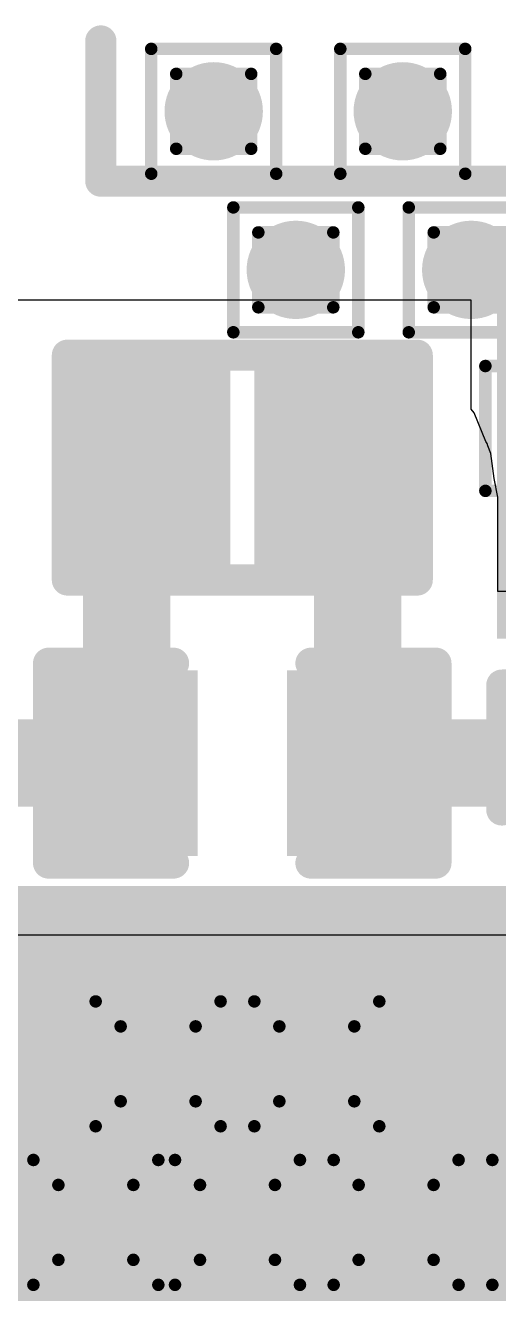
# Model space of a CAD drawing. Header units: inches. Extents: x -12 to 5357, y -8 to 5291.
# Drawn here: x 37.17 to 39.09, y 30.02 to 35.18 of the extents above; entities that cross this region are included whole.
import ezdxf

# ---------------------------------------------------------------- set-up
doc = ezdxf.new("R2010")
doc.units = ezdxf.units.IN
for name, color, linetype in [('Bottom Layer', 5, 'Continuous'), ('Drill Drawing', 1, 'Continuous'), ('Ground', 16, 'Continuous'), ('Power', 76, 'Continuous'), ('Top Layer', 1, 'Continuous'), ('Top Overlay', 2, 'Continuous'), ('Top Paste', 8, 'Continuous'), ('Top Solder', 216, 'Continuous'), ('Via Holes', 16, 'Continuous')]:
    doc.layers.add(name, color=color, linetype=linetype)

# ---------------------------------------------------------------- blocks, each defined once
blk = doc.blocks.new('IND_0402_65')
at = {"layer": 'Top Layer'}
for points in [[(-0.55, 0.3), (-0.15, 0.3), (-0.15, -0.3), (-0.55, -0.3)], [(0.15, 0.3), (0.55, 0.3), (0.55, -0.3), (0.15, -0.3)]]:
    blk.add_hatch(color=1, dxfattribs=at).paths.add_polyline_path(points)
at = {"layer": 'Top Paste'}
for points in [[(-0.55, 0.3), (-0.15, 0.3), (-0.15, -0.3), (-0.55, -0.3)], [(0.15, 0.3), (0.55, 0.3), (0.55, -0.3), (0.15, -0.3)]]:
    blk.add_hatch(color=8, dxfattribs=at).paths.add_polyline_path(points)
at = {"layer": 'Top Solder'}
for points in [[(-0.6516, 0.4016), (-0.0484, 0.4016), (-0.0484, -0.4016), (-0.6516, -0.4016)], [(0.0484, 0.4016), (0.6516, 0.4016), (0.6516, -0.4016), (0.0484, -0.4016)]]:
    blk.add_hatch(color=216, dxfattribs=at).paths.add_polyline_path(points)
at = {"layer": 'Top Overlay', "const_width": 0.127}
for points in [[(-0.7112, -0.4572), (-0.7112, 0.4572)], [(-0.7112, 0.4572), (-0.3048, 0.4572)], [(-0.3048, 0.4572), (0.7112, 0.4572)], [(0.7112, -0.4572), (0.7112, 0.4572)], [(-0.7112, -0.4572), (-0.3048, -0.4572)], [(-0.3048, -0.4572), (0.7112, -0.4572)]]:
    blk.add_lwpolyline(points, dxfattribs=at)
at = {"layer": 'Top Overlay', "const_width": 0.0635}
for points in [[(-0.7429, 0.4572, 1), (-0.6794, 0.4572, 1)], [(-0.7429, 0.4572, 1), (-0.6794, 0.4572, 1)], [(-0.3366, 0.4572, 1), (-0.2731, 0.4572, 1)], [(-0.3366, 0.4572, 1), (-0.2731, 0.4572, 1)], [(0.6794, 0.4572, 1), (0.7429, 0.4572, 1)], [(0.6794, 0.4572, 1), (0.7429, 0.4572, 1)], [(-0.7429, -0.4572, 1), (-0.6794, -0.4572, 1)], [(-0.7429, -0.4572, 1), (-0.6794, -0.4572, 1)], [(-0.3366, -0.4572, 1), (-0.2731, -0.4572, 1)], [(-0.3366, -0.4572, 1), (-0.2731, -0.4572, 1)], [(0.6794, -0.4572, 1), (0.7429, -0.4572, 1)], [(0.6794, -0.4572, 1), (0.7429, -0.4572, 1)]]:
    blk.add_lwpolyline(points, format="xyb", close=True, dxfattribs=at)
blk = doc.blocks.new('C___0402_93')
at = {"layer": 'Top Layer'}
for points in [[(-0.6985, -0.3175), (-0.6985, 0.3175), (-0.2413, 0.3175), (-0.2413, -0.3175)], [(0.2413, -0.3175), (0.2413, 0.3175), (0.6985, 0.3175), (0.6985, -0.3175)]]:
    blk.add_hatch(color=1, dxfattribs=at).paths.add_polyline_path(points)
at = {"layer": 'Top Paste'}
for points in [[(-0.6985, -0.3175), (-0.6985, 0.3175), (-0.2413, 0.3175), (-0.2413, -0.3175)], [(0.2413, -0.3175), (0.2413, 0.3175), (0.6985, 0.3175), (0.6985, -0.3175)]]:
    blk.add_hatch(color=8, dxfattribs=at).paths.add_polyline_path(points)
at = {"layer": 'Top Solder'}
for points in [[(-0.7585, -0.3775), (-0.7585, 0.3775), (-0.1813, 0.3775), (-0.1813, -0.3775)], [(0.1813, -0.3775), (0.1813, 0.3775), (0.7585, 0.3775), (0.7585, -0.3775)]]:
    blk.add_hatch(color=216, dxfattribs=at).paths.add_polyline_path(points)
at = {"layer": 'Top Overlay', "const_width": 0.127}
for points in [[(-0.7874, 0.4064), (-0.7874, -0.4064)], [(-0.2794, 0.4064), (-0.7874, 0.4064)], [(0.2794, 0.4064), (0.7874, 0.4064)], [(0.7874, 0.4064), (0.7874, -0.4064)], [(-0.7874, -0.4064), (-0.2794, -0.4064)], [(0.2794, -0.4064), (0.7874, -0.4064)]]:
    blk.add_lwpolyline(points, dxfattribs=at)
at = {"layer": 'Top Overlay', "const_width": 0.0635}
for points in [[(-0.8191, 0.4064, 1), (-0.7556, 0.4064, 1)], [(-0.8191, 0.4064, 1), (-0.7556, 0.4064, 1)], [(-0.3112, 0.4064, 1), (-0.2477, 0.4064, 1)], [(0.2477, 0.4064, 1), (0.3111, 0.4064, 1)], [(0.7556, 0.4064, 1), (0.8191, 0.4064, 1)], [(0.7556, 0.4064, 1), (0.8191, 0.4064, 1)], [(-0.8191, -0.4064, 1), (-0.7556, -0.4064, 1)], [(-0.8191, -0.4064, 1), (-0.7556, -0.4064, 1)], [(-0.3112, -0.4064, 1), (-0.2477, -0.4064, 1)], [(0.2477, -0.4064, 1), (0.3111, -0.4064, 1)], [(0.7556, -0.4064, 1), (0.8191, -0.4064, 1)], [(0.7556, -0.4064, 1), (0.8191, -0.4064, 1)]]:
    blk.add_lwpolyline(points, format="xyb", close=True, dxfattribs=at)
blk = doc.blocks.new('C___0402_98')
at = {"layer": 'Top Layer'}
for points in [[(-0.6985, -0.3175), (-0.6985, 0.3175), (-0.2413, 0.3175), (-0.2413, -0.3175)], [(0.2413, -0.3175), (0.2413, 0.3175), (0.6985, 0.3175), (0.6985, -0.3175)]]:
    blk.add_hatch(color=1, dxfattribs=at).paths.add_polyline_path(points)
at = {"layer": 'Top Paste'}
for points in [[(-0.6985, -0.3175), (-0.6985, 0.3175), (-0.2413, 0.3175), (-0.2413, -0.3175)], [(0.2413, -0.3175), (0.2413, 0.3175), (0.6985, 0.3175), (0.6985, -0.3175)]]:
    blk.add_hatch(color=8, dxfattribs=at).paths.add_polyline_path(points)
at = {"layer": 'Top Solder'}
for points in [[(-0.7585, -0.3775), (-0.7585, 0.3775), (-0.1813, 0.3775), (-0.1813, -0.3775)], [(0.1813, -0.3775), (0.1813, 0.3775), (0.7585, 0.3775), (0.7585, -0.3775)]]:
    blk.add_hatch(color=216, dxfattribs=at).paths.add_polyline_path(points)
at = {"layer": 'Top Overlay', "const_width": 0.127}
for points in [[(-0.7874, -0.4064), (-0.7874, 0.4064)], [(-0.7874, 0.4064), (-0.2794, 0.4064)], [(0.2794, 0.4064), (0.7874, 0.4064)], [(0.7874, -0.4064), (0.7874, 0.4064)], [(-0.7874, -0.4064), (-0.2794, -0.4064)], [(0.2794, -0.4064), (0.7874, -0.4064)]]:
    blk.add_lwpolyline(points, dxfattribs=at)
at = {"layer": 'Top Overlay', "const_width": 0.0635}
for points in [[(-0.8191, 0.4064, 1), (-0.7556, 0.4064, 1)], [(-0.8191, 0.4064, 1), (-0.7556, 0.4064, 1)], [(-0.3111, 0.4064, 1), (-0.2477, 0.4064, 1)], [(0.2477, 0.4064, 1), (0.3112, 0.4064, 1)], [(0.7556, 0.4064, 1), (0.8191, 0.4064, 1)], [(0.7556, 0.4064, 1), (0.8191, 0.4064, 1)], [(-0.8191, -0.4064, 1), (-0.7556, -0.4064, 1)], [(-0.8191, -0.4064, 1), (-0.7556, -0.4064, 1)], [(-0.3111, -0.4064, 1), (-0.2477, -0.4064, 1)], [(0.2477, -0.4064, 1), (0.3112, -0.4064, 1)], [(0.7556, -0.4064, 1), (0.8191, -0.4064, 1)], [(0.7556, -0.4064, 1), (0.8191, -0.4064, 1)]]:
    blk.add_lwpolyline(points, format="xyb", close=True, dxfattribs=at)

msp = doc.modelspace()

# ---------------------------------------------------------------- hatches: boundary and pattern name
at = {"layer": 'Bottom Layer'}
h = msp.add_hatch(color=5, dxfattribs=at)
edge = h.paths.add_edge_path()
edge.add_arc((37.9323, 34.828), 0.2, 0, 360)
h = msp.add_hatch(color=5, dxfattribs=at)
edge = h.paths.add_edge_path()
edge.add_arc((38.701, 34.828), 0.2, 0, 360)
h = msp.add_hatch(color=5, dxfattribs=at)
edge = h.paths.add_edge_path()
edge.add_arc((38.2661, 34.1829), 0.2, 0, 360)
h = msp.add_hatch(color=5, dxfattribs=at)
edge = h.paths.add_edge_path()
edge.add_arc((38.9793, 34.1829), 0.2, 0, 360)
h = msp.add_hatch(color=5, dxfattribs=at)
edge = h.paths.add_edge_path()
edge.add_arc((37.7063, 30.9524), 0.2, 0, 360)
h = msp.add_hatch(color=5, dxfattribs=at)
edge = h.paths.add_edge_path()
edge.add_arc((38.3515, 30.9524), 0.2, 0, 360)
h = msp.add_hatch(color=5, dxfattribs=at)
edge = h.paths.add_edge_path()
edge.add_arc((37.4531, 30.3073), 0.2, 0, 360)
h = msp.add_hatch(color=5, dxfattribs=at)
edge = h.paths.add_edge_path()
edge.add_arc((38.0289, 30.3073), 0.2, 0, 360)
h = msp.add_hatch(color=5, dxfattribs=at)
edge = h.paths.add_edge_path()
edge.add_arc((38.674, 30.3073), 0.2, 0, 360)
at = {"layer": 'Ground'}
h = msp.add_hatch(color=16, dxfattribs=at)
edge = h.paths.add_edge_path()
edge.add_arc((37.9323, 34.828), 0.2, 0, 360)
h = msp.add_hatch(color=16, dxfattribs=at)
edge = h.paths.add_edge_path()
edge.add_arc((38.701, 34.828), 0.2, 0, 360)
h = msp.add_hatch(color=16, dxfattribs=at)
edge = h.paths.add_edge_path()
edge.add_arc((38.2661, 34.1829), 0.2, 0, 360)
h = msp.add_hatch(color=16, dxfattribs=at)
edge = h.paths.add_edge_path()
edge.add_arc((38.9793, 34.1829), 0.2, 0, 360)
h = msp.add_hatch(color=16, dxfattribs=at)
edge = h.paths.add_edge_path()
edge.add_arc((37.7063, 30.9524), 0.2, 0, 360)
h = msp.add_hatch(color=16, dxfattribs=at)
edge = h.paths.add_edge_path()
edge.add_arc((38.3515, 30.9524), 0.2, 0, 360)
h = msp.add_hatch(color=16, dxfattribs=at)
edge = h.paths.add_edge_path()
edge.add_arc((37.4531, 30.3073), 0.2, 0, 360)
h = msp.add_hatch(color=16, dxfattribs=at)
edge = h.paths.add_edge_path()
edge.add_arc((38.0289, 30.3073), 0.2, 0, 360)
h = msp.add_hatch(color=16, dxfattribs=at)
edge = h.paths.add_edge_path()
edge.add_arc((38.674, 30.3073), 0.2, 0, 360)
at = {"layer": 'Power'}
h = msp.add_hatch(color=76, dxfattribs=at)
edge = h.paths.add_edge_path()
edge.add_arc((37.9323, 34.828), 0.2, 0, 360)
h = msp.add_hatch(color=76, dxfattribs=at)
edge = h.paths.add_edge_path()
edge.add_arc((38.701, 34.828), 0.2, 0, 360)
h = msp.add_hatch(color=76, dxfattribs=at)
edge = h.paths.add_edge_path()
edge.add_arc((38.2661, 34.1829), 0.2, 0, 360)
h = msp.add_hatch(color=76, dxfattribs=at)
edge = h.paths.add_edge_path()
edge.add_arc((38.9793, 34.1829), 0.2, 0, 360)
h = msp.add_hatch(color=76, dxfattribs=at)
edge = h.paths.add_edge_path()
edge.add_arc((37.7063, 30.9524), 0.2, 0, 360)
h = msp.add_hatch(color=76, dxfattribs=at)
edge = h.paths.add_edge_path()
edge.add_arc((38.3515, 30.9524), 0.2, 0, 360)
h = msp.add_hatch(color=76, dxfattribs=at)
edge = h.paths.add_edge_path()
edge.add_arc((37.4531, 30.3073), 0.2, 0, 360)
h = msp.add_hatch(color=76, dxfattribs=at)
edge = h.paths.add_edge_path()
edge.add_arc((38.0289, 30.3073), 0.2, 0, 360)
h = msp.add_hatch(color=76, dxfattribs=at)
edge = h.paths.add_edge_path()
edge.add_arc((38.674, 30.3073), 0.2, 0, 360)
at = {"layer": 'Top Layer'}
h = msp.add_hatch(color=1, dxfattribs=at)
edge = h.paths.add_edge_path()
edge.add_arc((37.9323, 34.828), 0.2, 0, 360)
h = msp.add_hatch(color=1, dxfattribs=at)
edge = h.paths.add_edge_path()
edge.add_arc((38.701, 34.828), 0.2, 0, 360)
h = msp.add_hatch(color=1, dxfattribs=at)
edge = h.paths.add_edge_path()
edge.add_arc((38.2661, 34.1829), 0.2, 0, 360)
h = msp.add_hatch(color=1, dxfattribs=at)
edge = h.paths.add_edge_path()
edge.add_arc((38.9793, 34.1829), 0.2, 0, 360)
for points in [[(39.0837, 32.6818), (42.7584, 32.6818), (42.7584, 34.2703), (39.0837, 34.2703)], [(37.3779, 33.0784), (37.8986, 33.0784), (37.8986, 33.6784), (37.3779, 33.6784)], [(38.7192, 33.6784), (38.1986, 33.6784), (38.1986, 33.0784), (38.7192, 33.0784)], [(34.0217, 28.9523), (42.7584, 28.9523), (42.7584, 31.6759), (34.0217, 31.6759)]]:
    msp.add_hatch(color=1, dxfattribs=at).paths.add_polyline_path(points)
h = msp.add_hatch(color=1, dxfattribs=at)
edge = h.paths.add_edge_path()
edge.add_arc((37.7063, 30.9524), 0.2, 0, 360)
h = msp.add_hatch(color=1, dxfattribs=at)
edge = h.paths.add_edge_path()
edge.add_arc((38.3515, 30.9524), 0.2, 0, 360)
h = msp.add_hatch(color=1, dxfattribs=at)
edge = h.paths.add_edge_path()
edge.add_arc((37.4531, 30.3073), 0.2, 0, 360)
h = msp.add_hatch(color=1, dxfattribs=at)
edge = h.paths.add_edge_path()
edge.add_arc((38.0289, 30.3073), 0.2, 0, 360)
h = msp.add_hatch(color=1, dxfattribs=at)
edge = h.paths.add_edge_path()
edge.add_arc((38.674, 30.3073), 0.2, 0, 360)
at = {"layer": 'Via Holes'}
h = msp.add_hatch(color=7, dxfattribs=at)
edge = h.paths.add_edge_path()
edge.add_arc((37.9323, 34.828), 0.1, 0, 360)
h = msp.add_hatch(color=7, dxfattribs=at)
edge = h.paths.add_edge_path()
edge.add_arc((38.701, 34.828), 0.1, 0, 360)
h = msp.add_hatch(color=7, dxfattribs=at)
edge = h.paths.add_edge_path()
edge.add_arc((38.2661, 34.1829), 0.1, 0, 360)
h = msp.add_hatch(color=7, dxfattribs=at)
edge = h.paths.add_edge_path()
edge.add_arc((38.9793, 34.1829), 0.1, 0, 360)
h = msp.add_hatch(color=7, dxfattribs=at)
edge = h.paths.add_edge_path()
edge.add_arc((37.7063, 30.9524), 0.1, 0, 360)
h = msp.add_hatch(color=7, dxfattribs=at)
edge = h.paths.add_edge_path()
edge.add_arc((38.3515, 30.9524), 0.1, 0, 360)
h = msp.add_hatch(color=7, dxfattribs=at)
edge = h.paths.add_edge_path()
edge.add_arc((37.4531, 30.3073), 0.1, 0, 360)
h = msp.add_hatch(color=7, dxfattribs=at)
edge = h.paths.add_edge_path()
edge.add_arc((38.0289, 30.3073), 0.1, 0, 360)
h = msp.add_hatch(color=7, dxfattribs=at)
edge = h.paths.add_edge_path()
edge.add_arc((38.674, 30.3073), 0.1, 0, 360)

# ---------------------------------------------------------------- linework, layer by layer
at = {"layer": 'Drill Drawing', "const_width": 0.0508}
for points in [[(37.6783, 35.082), (38.1863, 35.082)], [(37.6783, 34.574), (37.6783, 35.082)], [(38.1863, 34.574), (38.1863, 35.082)], [(38.447, 35.082), (38.955, 35.082)], [(38.447, 34.574), (38.447, 35.082)], [(38.955, 34.574), (38.955, 35.082)], [(37.7799, 34.9804), (38.0847, 34.9804)], [(37.7799, 34.6756), (37.7799, 34.9804)], [(38.0847, 34.6756), (38.0847, 34.9804)], [(38.5486, 34.9804), (38.8534, 34.9804)], [(38.5486, 34.6756), (38.5486, 34.9804)], [(38.8534, 34.6756), (38.8534, 34.9804)], [(37.7799, 34.6756), (38.0847, 34.6756)], [(38.5486, 34.6756), (38.8534, 34.6756)], [(37.6783, 34.574), (38.1863, 34.574)], [(38.447, 34.574), (38.955, 34.574)], [(38.0121, 34.4369), (38.5201, 34.4369)], [(38.0121, 33.9289), (38.0121, 34.4369)], [(38.5201, 33.9289), (38.5201, 34.4369)], [(38.7253, 34.4369), (39.2333, 34.4369)], [(38.7253, 33.9289), (38.7253, 34.4369)], [(38.1137, 34.3353), (38.4185, 34.3353)], [(38.1137, 34.0305), (38.1137, 34.3353)], [(38.4185, 34.0305), (38.4185, 34.3353)], [(38.8269, 34.3353), (39.1317, 34.3353)], [(38.8269, 34.0305), (38.8269, 34.3353)], [(38.1137, 34.0305), (38.4185, 34.0305)], [(38.8269, 34.0305), (39.1317, 34.0305)], [(38.0121, 33.9289), (38.5201, 33.9289)], [(38.7253, 33.9289), (39.2333, 33.9289)], [(39.0369, 33.7917), (39.5449, 33.7917)], [(39.0369, 33.2837), (39.0369, 33.7917)], [(39.0369, 33.2837), (39.5449, 33.2837)], [(37.4523, 31.2064), (37.9603, 31.2064)], [(37.4523, 30.6984), (37.4523, 31.2064)], [(37.9603, 30.6984), (37.9603, 31.2064)], [(38.0975, 31.2064), (38.6055, 31.2064)], [(38.0975, 30.6984), (38.0975, 31.2064)], [(38.6055, 30.6984), (38.6055, 31.2064)], [(37.5539, 31.1048), (37.8587, 31.1048)], [(37.5539, 30.8), (37.5539, 31.1048)], [(37.8587, 30.8), (37.8587, 31.1048)], [(38.1991, 31.1048), (38.5039, 31.1048)], [(38.1991, 30.8), (38.1991, 31.1048)], [(38.5039, 30.8), (38.5039, 31.1048)], [(37.5539, 30.8), (37.8587, 30.8)], [(38.1991, 30.8), (38.5039, 30.8)], [(37.4523, 30.6984), (37.9603, 30.6984)], [(38.0975, 30.6984), (38.6055, 30.6984)], [(37.1991, 30.5613), (37.7071, 30.5613)], [(37.1991, 30.0533), (37.1991, 30.5613)], [(37.7071, 30.0533), (37.7071, 30.5613)], [(37.7749, 30.5613), (38.2829, 30.5613)], [(37.7749, 30.0533), (37.7749, 30.5613)], [(38.2829, 30.0533), (38.2829, 30.5613)], [(38.42, 30.5613), (38.928, 30.5613)], [(38.42, 30.0533), (38.42, 30.5613)], [(38.928, 30.0533), (38.928, 30.5613)], [(39.0652, 30.5613), (39.5732, 30.5613)], [(39.0652, 30.0533), (39.0652, 30.5613)], [(37.3007, 30.4597), (37.6055, 30.4597)], [(37.3007, 30.1549), (37.3007, 30.4597)], [(37.6055, 30.1549), (37.6055, 30.4597)], [(37.8765, 30.4597), (38.1813, 30.4597)], [(37.8765, 30.1549), (37.8765, 30.4597)], [(38.1813, 30.1549), (38.1813, 30.4597)], [(38.5216, 30.4597), (38.8264, 30.4597)], [(38.5216, 30.1549), (38.5216, 30.4597)], [(38.8264, 30.1549), (38.8264, 30.4597)], [(37.3007, 30.1549), (37.6055, 30.1549)], [(37.8765, 30.1549), (38.1813, 30.1549)], [(38.5216, 30.1549), (38.8264, 30.1549)], [(37.1991, 30.0533), (37.7071, 30.0533)], [(37.7749, 30.0533), (38.2829, 30.0533)], [(38.42, 30.0533), (38.928, 30.0533)], [(39.0652, 30.0533), (39.5732, 30.0533)]]:
    msp.add_lwpolyline(points, dxfattribs=at)
at = {"layer": 'Drill Drawing', "const_width": 0.0254}
for points in [[(37.6656, 35.082, 1), (37.691, 35.082, 1)], [(37.6656, 35.082, 1), (37.691, 35.082, 1)], [(38.1736, 35.082, 1), (38.199, 35.082, 1)], [(38.1736, 35.082, 1), (38.199, 35.082, 1)], [(38.4343, 35.082, 1), (38.4597, 35.082, 1)], [(38.4343, 35.082, 1), (38.4597, 35.082, 1)], [(38.9423, 35.082, 1), (38.9677, 35.082, 1)], [(38.9423, 35.082, 1), (38.9677, 35.082, 1)], [(37.7672, 34.9804, 1), (37.7926, 34.9804, 1)], [(37.7672, 34.9804, 1), (37.7926, 34.9804, 1)], [(38.072, 34.9804, 1), (38.0974, 34.9804, 1)], [(38.072, 34.9804, 1), (38.0974, 34.9804, 1)], [(38.5359, 34.9804, 1), (38.5613, 34.9804, 1)], [(38.5359, 34.9804, 1), (38.5613, 34.9804, 1)], [(38.8407, 34.9804, 1), (38.8661, 34.9804, 1)], [(38.8407, 34.9804, 1), (38.8661, 34.9804, 1)], [(37.7672, 34.6756, 1), (37.7926, 34.6756, 1)], [(37.7672, 34.6756, 1), (37.7926, 34.6756, 1)], [(38.072, 34.6756, 1), (38.0974, 34.6756, 1)], [(38.072, 34.6756, 1), (38.0974, 34.6756, 1)], [(38.5359, 34.6756, 1), (38.5613, 34.6756, 1)], [(38.5359, 34.6756, 1), (38.5613, 34.6756, 1)], [(38.8407, 34.6756, 1), (38.8661, 34.6756, 1)], [(38.8407, 34.6756, 1), (38.8661, 34.6756, 1)], [(37.6656, 34.574, 1), (37.691, 34.574, 1)], [(37.6656, 34.574, 1), (37.691, 34.574, 1)], [(38.1736, 34.574, 1), (38.199, 34.574, 1)], [(38.1736, 34.574, 1), (38.199, 34.574, 1)], [(38.4343, 34.574, 1), (38.4597, 34.574, 1)], [(38.4343, 34.574, 1), (38.4597, 34.574, 1)], [(38.9423, 34.574, 1), (38.9677, 34.574, 1)], [(38.9423, 34.574, 1), (38.9677, 34.574, 1)], [(37.9994, 34.4369, 1), (38.0248, 34.4369, 1)], [(37.9994, 34.4369, 1), (38.0248, 34.4369, 1)], [(38.5074, 34.4369, 1), (38.5328, 34.4369, 1)], [(38.5074, 34.4369, 1), (38.5328, 34.4369, 1)], [(38.7126, 34.4369, 1), (38.738, 34.4369, 1)], [(38.7126, 34.4369, 1), (38.738, 34.4369, 1)], [(38.101, 34.3353, 1), (38.1264, 34.3353, 1)], [(38.101, 34.3353, 1), (38.1264, 34.3353, 1)], [(38.4058, 34.3353, 1), (38.4312, 34.3353, 1)], [(38.4058, 34.3353, 1), (38.4312, 34.3353, 1)], [(38.8142, 34.3353, 1), (38.8396, 34.3353, 1)], [(38.8142, 34.3353, 1), (38.8396, 34.3353, 1)], [(38.101, 34.0305, 1), (38.1264, 34.0305, 1)], [(38.101, 34.0305, 1), (38.1264, 34.0305, 1)], [(38.4058, 34.0305, 1), (38.4312, 34.0305, 1)], [(38.4058, 34.0305, 1), (38.4312, 34.0305, 1)], [(38.8142, 34.0305, 1), (38.8396, 34.0305, 1)], [(38.8142, 34.0305, 1), (38.8396, 34.0305, 1)], [(37.9994, 33.9289, 1), (38.0248, 33.9289, 1)], [(37.9994, 33.9289, 1), (38.0248, 33.9289, 1)], [(38.5074, 33.9289, 1), (38.5328, 33.9289, 1)], [(38.5074, 33.9289, 1), (38.5328, 33.9289, 1)], [(38.7126, 33.9289, 1), (38.738, 33.9289, 1)], [(38.7126, 33.9289, 1), (38.738, 33.9289, 1)], [(39.0242, 33.7917, 1), (39.0496, 33.7917, 1)], [(39.0242, 33.7917, 1), (39.0496, 33.7917, 1)], [(39.0242, 33.2837, 1), (39.0496, 33.2837, 1)], [(39.0242, 33.2837, 1), (39.0496, 33.2837, 1)], [(37.4396, 31.2064, 1), (37.465, 31.2064, 1)], [(37.4396, 31.2064, 1), (37.465, 31.2064, 1)], [(37.9476, 31.2064, 1), (37.973, 31.2064, 1)], [(37.9476, 31.2064, 1), (37.973, 31.2064, 1)], [(38.0848, 31.2064, 1), (38.1102, 31.2064, 1)], [(38.0848, 31.2064, 1), (38.1102, 31.2064, 1)], [(38.5928, 31.2064, 1), (38.6182, 31.2064, 1)], [(38.5928, 31.2064, 1), (38.6182, 31.2064, 1)], [(37.5412, 31.1048, 1), (37.5666, 31.1048, 1)], [(37.5412, 31.1048, 1), (37.5666, 31.1048, 1)], [(37.846, 31.1048, 1), (37.8714, 31.1048, 1)], [(37.846, 31.1048, 1), (37.8714, 31.1048, 1)], [(38.1864, 31.1048, 1), (38.2118, 31.1048, 1)], [(38.1864, 31.1048, 1), (38.2118, 31.1048, 1)], [(38.4912, 31.1048, 1), (38.5166, 31.1048, 1)], [(38.4912, 31.1048, 1), (38.5166, 31.1048, 1)], [(37.5412, 30.8, 1), (37.5666, 30.8, 1)], [(37.5412, 30.8, 1), (37.5666, 30.8, 1)], [(37.846, 30.8, 1), (37.8714, 30.8, 1)], [(37.846, 30.8, 1), (37.8714, 30.8, 1)], [(38.1864, 30.8, 1), (38.2118, 30.8, 1)], [(38.1864, 30.8, 1), (38.2118, 30.8, 1)], [(38.4912, 30.8, 1), (38.5166, 30.8, 1)], [(38.4912, 30.8, 1), (38.5166, 30.8, 1)], [(37.4396, 30.6984, 1), (37.465, 30.6984, 1)], [(37.4396, 30.6984, 1), (37.465, 30.6984, 1)], [(37.9476, 30.6984, 1), (37.973, 30.6984, 1)], [(37.9476, 30.6984, 1), (37.973, 30.6984, 1)], [(38.0848, 30.6984, 1), (38.1102, 30.6984, 1)], [(38.0848, 30.6984, 1), (38.1102, 30.6984, 1)], [(38.5928, 30.6984, 1), (38.6182, 30.6984, 1)], [(38.5928, 30.6984, 1), (38.6182, 30.6984, 1)], [(37.1864, 30.5613, 1), (37.2118, 30.5613, 1)], [(37.1864, 30.5613, 1), (37.2118, 30.5613, 1)], [(37.6944, 30.5613, 1), (37.7198, 30.5613, 1)], [(37.6944, 30.5613, 1), (37.7198, 30.5613, 1)], [(37.7622, 30.5613, 1), (37.7876, 30.5613, 1)], [(37.7622, 30.5613, 1), (37.7876, 30.5613, 1)], [(38.2702, 30.5613, 1), (38.2956, 30.5613, 1)], [(38.2702, 30.5613, 1), (38.2956, 30.5613, 1)], [(38.4073, 30.5613, 1), (38.4327, 30.5613, 1)], [(38.4073, 30.5613, 1), (38.4327, 30.5613, 1)], [(38.9153, 30.5613, 1), (38.9407, 30.5613, 1)], [(38.9153, 30.5613, 1), (38.9407, 30.5613, 1)], [(39.0525, 30.5613, 1), (39.0779, 30.5613, 1)], [(39.0525, 30.5613, 1), (39.0779, 30.5613, 1)], [(37.288, 30.4597, 1), (37.3134, 30.4597, 1)], [(37.288, 30.4597, 1), (37.3134, 30.4597, 1)], [(37.5928, 30.4597, 1), (37.6182, 30.4597, 1)], [(37.5928, 30.4597, 1), (37.6182, 30.4597, 1)], [(37.8638, 30.4597, 1), (37.8892, 30.4597, 1)], [(37.8638, 30.4597, 1), (37.8892, 30.4597, 1)], [(38.1686, 30.4597, 1), (38.194, 30.4597, 1)], [(38.1686, 30.4597, 1), (38.194, 30.4597, 1)], [(38.5089, 30.4597, 1), (38.5343, 30.4597, 1)], [(38.5089, 30.4597, 1), (38.5343, 30.4597, 1)], [(38.8137, 30.4597, 1), (38.8391, 30.4597, 1)], [(38.8137, 30.4597, 1), (38.8391, 30.4597, 1)], [(37.288, 30.1549, 1), (37.3134, 30.1549, 1)], [(37.288, 30.1549, 1), (37.3134, 30.1549, 1)], [(37.5928, 30.1549, 1), (37.6182, 30.1549, 1)], [(37.5928, 30.1549, 1), (37.6182, 30.1549, 1)], [(37.8638, 30.1549, 1), (37.8892, 30.1549, 1)], [(37.8638, 30.1549, 1), (37.8892, 30.1549, 1)], [(38.1686, 30.1549, 1), (38.194, 30.1549, 1)], [(38.1686, 30.1549, 1), (38.194, 30.1549, 1)], [(38.5089, 30.1549, 1), (38.5343, 30.1549, 1)], [(38.5089, 30.1549, 1), (38.5343, 30.1549, 1)], [(38.8137, 30.1549, 1), (38.8391, 30.1549, 1)], [(38.8137, 30.1549, 1), (38.8391, 30.1549, 1)], [(37.1864, 30.0533, 1), (37.2118, 30.0533, 1)], [(37.1864, 30.0533, 1), (37.2118, 30.0533, 1)], [(37.6944, 30.0533, 1), (37.7198, 30.0533, 1)], [(37.6944, 30.0533, 1), (37.7198, 30.0533, 1)], [(37.7622, 30.0533, 1), (37.7876, 30.0533, 1)], [(37.7622, 30.0533, 1), (37.7876, 30.0533, 1)], [(38.2702, 30.0533, 1), (38.2956, 30.0533, 1)], [(38.2702, 30.0533, 1), (38.2956, 30.0533, 1)], [(38.4073, 30.0533, 1), (38.4327, 30.0533, 1)], [(38.4073, 30.0533, 1), (38.4327, 30.0533, 1)], [(38.9153, 30.0533, 1), (38.9407, 30.0533, 1)], [(38.9153, 30.0533, 1), (38.9407, 30.0533, 1)], [(39.0525, 30.0533, 1), (39.0779, 30.0533, 1)], [(39.0525, 30.0533, 1), (39.0779, 30.0533, 1)]]:
    msp.add_lwpolyline(points, format="xyb", close=True, dxfattribs=at)
at = {"layer": 'Top Layer'}
for p, q in [((38.9796, 34.0594), (37.1176, 34.0594)), ((38.9796, 33.6156), (38.9796, 34.0594)), ((38.991, 33.6008), (38.9796, 33.6156)), ((39.0391, 33.4845), (38.991, 33.6008)), ((39.0444, 33.4767), (39.0391, 33.4845)), ((39.0462, 33.4674), (39.0444, 33.4767)), ((39.0593, 33.4358), (39.0462, 33.4674)), ((39.0727, 33.3344), (39.0593, 33.4358)), ((39.0877, 33.2587), (39.0727, 33.3344)), ((39.0877, 32.8744), (39.0877, 33.2587)), ((39.1278, 32.8744), (39.0877, 32.8744)), ((36.9688, 31.4774), (39.1278, 31.4774))]:
    msp.add_line(p, q, dxfattribs=at)
at = {"layer": 'Top Layer', "const_width": 0.3551}
for points in [[(37.5784, 33.2582, -0.414214), (37.6986, 33.3784)], [(38.3986, 33.3784, -0.414214), (38.5182, 33.2587)]]:
    msp.add_lwpolyline(points, format="xyb", dxfattribs=at)
at = {"layer": 'Top Layer', "const_width": 0.1776}
for points in [[(37.6098, 33.3784, 1), (37.7873, 33.3784, 1)], [(38.3098, 33.3784, 1), (38.4873, 33.3784, 1)], [(37.4896, 33.2582, 1), (37.6672, 33.2582, 1)], [(37.4896, 33.2582, 1), (37.6672, 33.2582, 1)], [(38.4294, 33.2587, 1), (38.607, 33.2587, 1)], [(38.4294, 33.2587, 1), (38.607, 33.2587, 1)], [(37.4896, 32.1759, 1), (37.6672, 32.1759, 1)], [(37.4896, 32.1759, 1), (37.6672, 32.1759, 1)], [(38.4294, 32.1759, 1), (38.607, 32.1759, 1)], [(38.4294, 32.1759, 1), (38.607, 32.1759, 1)]]:
    msp.add_lwpolyline(points, format="xyb", close=True, dxfattribs=at)
at = {"layer": 'Top Layer', "const_width": 0.3551}
for points in [[(37.5784, 32.1759), (37.5784, 33.2582)], [(38.5182, 32.1759), (38.5182, 33.2587)], [(36.5391, 32.1759), (37.5784, 32.1759)], [(38.5182, 32.1759), (39.5103, 32.1759)]]:
    msp.add_lwpolyline(points, dxfattribs=at)
at = {"layer": 'Top Overlay', "const_width": 0.127}
for points in [[(37.4733, 34.544), (37.4733, 35.1142)], [(37.4733, 34.544), (39.3212, 34.544)], [(37.3374, 31.4266), (38.8357, 31.4266)], [(37.3374, 30.5816), (37.3374, 31.4266)], [(38.8357, 30.656), (38.8357, 31.4266)], [(38.8357, 30.656), (40.5994, 30.656)], [(35.8013, 30.5816), (37.3374, 30.5816)]]:
    msp.add_lwpolyline(points, dxfattribs=at)
at = {"layer": 'Top Overlay', "const_width": 0.0635}
for points in [[(37.4415, 35.1142, 1), (37.505, 35.1142, 1)], [(37.4415, 34.544, 1), (37.505, 34.544, 1)], [(37.4415, 34.544, 1), (37.505, 34.544, 1)], [(37.3056, 31.4266, 1), (37.3691, 31.4266, 1)], [(37.3056, 31.4266, 1), (37.3691, 31.4266, 1)], [(38.804, 31.4266, 1), (38.8675, 31.4266, 1)], [(38.804, 31.4266, 1), (38.8675, 31.4266, 1)], [(38.804, 30.656, 1), (38.8675, 30.656, 1)], [(38.804, 30.656, 1), (38.8675, 30.656, 1)], [(37.3056, 30.5816, 1), (37.3691, 30.5816, 1)], [(37.3056, 30.5816, 1), (37.3691, 30.5816, 1)]]:
    msp.add_lwpolyline(points, format="xyb", close=True, dxfattribs=at)

# ---------------------------------------------------------------- block references
for name, p in [('IND_0402_65', (38.0486, 33.3784)), ('C___0402_98', (38.0483, 32.1759))]:
    msp.add_blockref(name, p)
at = {"rotation": 90}
msp.add_blockref('C___0402_93', (39.5103, 31.706), dxfattribs=at)

doc.saveas('drawing.dxf')
